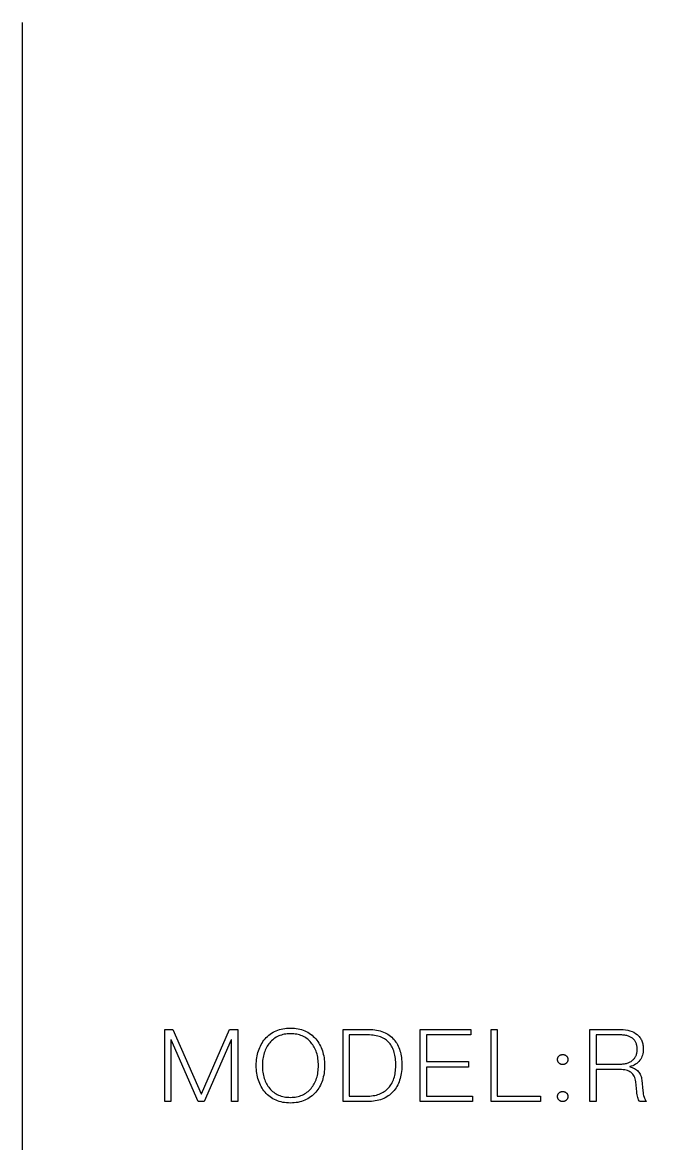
# Model space of a CAD drawing. Extents: x -100 to 100, y -100 to 100.
# Drawn here: x -100 to -71.4, y -51.2 to -0.2 of the extents above; entities that cross this region are included whole.
import ezdxf

# ---------------------------------------------------------------- set-up
doc = ezdxf.new("R2010")
doc.units = 0
doc.header["$MEASUREMENT"] = 0
doc.layers.get('0').update_dxf_attribs({"linetype": 'CONTINUOUS'})

msp = doc.modelspace()

# ---------------------------------------------------------------- linework, layer by layer
msp.add_lwpolyline([(-0.24952, -99.99999), (-95.999521, -99.99999), (-95.999521, -99.99999, -0.414214), (-99.999521, -95.99999), (-99.999521, -95.99999), (-99.999521, -0.249997)], format="xyb")
for points in [[(-93.543594, -45.972148), (-93.172119, -45.972148), (-93.172119, -45.972148), (-91.888008, -48.893496), (-91.888008, -48.893496), (-91.874248, -48.893496), (-91.874248, -48.893496), (-90.599316, -45.972148), (-90.599316, -45.972148), (-90.227842, -45.972148), (-90.227842, -45.972148), (-90.227842, -49.246631), (-90.227842, -49.246631), (-90.507588, -49.246631), (-90.507588, -49.246631), (-90.507588, -46.435342), (-90.507588, -46.435342), (-90.521348, -46.435342), (-90.521348, -46.435342), (-91.75042, -49.246631), (-91.75042, -49.246631), (-92.021016, -49.246631), (-92.021016, -49.246631), (-93.245498, -46.435342), (-93.245498, -46.435342), (-93.263838, -46.435342), (-93.263838, -46.435342), (-93.263838, -49.246631), (-93.263838, -49.246631), (-93.543594, -49.246631), (-93.543594, -49.246631), (-93.543594, -45.972148)], [(-87.835732, -45.907935), (-87.746875, -45.909873), (-87.746875, -45.909873), (-87.660313, -45.915679), (-87.660313, -45.915679), (-87.576035, -45.925347), (-87.576035, -45.925347), (-87.494063, -45.938896), (-87.494063, -45.938896), (-87.414375, -45.956309), (-87.414375, -45.956309), (-87.336982, -45.977593), (-87.336982, -45.977593), (-87.261895, -46.002744), (-87.261895, -46.002744), (-87.189082, -46.031768), (-87.189082, -46.031768), (-87.118574, -46.064653), (-87.118574, -46.064653), (-87.050352, -46.101416), (-87.050352, -46.101416), (-86.984434, -46.142051), (-86.984434, -46.142051), (-86.920801, -46.186543), (-86.920801, -46.186543), (-86.859463, -46.234912), (-86.859463, -46.234912), (-86.80041, -46.287158), (-86.80041, -46.287158), (-86.743662, -46.343262), (-86.743662, -46.343262), (-86.689199, -46.403237), (-86.689199, -46.403237), (-86.640889, -46.462769), (-86.640889, -46.462769), (-86.595684, -46.524414), (-86.595684, -46.524414), (-86.553604, -46.588174), (-86.553604, -46.588174), (-86.514648, -46.654048), (-86.514648, -46.654048), (-86.478789, -46.722031), (-86.478789, -46.722031), (-86.446064, -46.792129), (-86.446064, -46.792129), (-86.416455, -46.864346), (-86.416455, -46.864346), (-86.389961, -46.938672), (-86.389961, -46.938672), (-86.366582, -47.015117), (-86.366582, -47.015117), (-86.346318, -47.093667), (-86.346318, -47.093667), (-86.32918, -47.174336), (-86.32918, -47.174336), (-86.315146, -47.257119), (-86.315146, -47.257119), (-86.304238, -47.342017), (-86.304238, -47.342017), (-86.296445, -47.429023), (-86.296445, -47.429023), (-86.291768, -47.518149), (-86.291768, -47.518149), (-86.290215, -47.60939), (-86.290215, -47.60939), (-86.291768, -47.701182), (-86.291768, -47.701182), (-86.296445, -47.790825), (-86.296445, -47.790825), (-86.304238, -47.878325), (-86.304238, -47.878325), (-86.315146, -47.963662), (-86.315146, -47.963662), (-86.32918, -48.046865), (-86.32918, -48.046865), (-86.346318, -48.127905), (-86.346318, -48.127905), (-86.366582, -48.206797), (-86.366582, -48.206797), (-86.389961, -48.283545), (-86.389961, -48.283545), (-86.416455, -48.358145), (-86.416455, -48.358145), (-86.446064, -48.430591), (-86.446064, -48.430591), (-86.478789, -48.500889), (-86.478789, -48.500889), (-86.514648, -48.569033), (-86.514648, -48.569033), (-86.553604, -48.635029), (-86.553604, -48.635029), (-86.595684, -48.698872), (-86.595684, -48.698872), (-86.640889, -48.760571), (-86.640889, -48.760571), (-86.689199, -48.820117), (-86.689199, -48.820117), (-86.743682, -48.879541), (-86.743682, -48.879541), (-86.800488, -48.935132), (-86.800488, -48.935132), (-86.859619, -48.98688), (-86.859619, -48.98688), (-86.921084, -49.034805), (-86.921084, -49.034805), (-86.984883, -49.078896), (-86.984883, -49.078896), (-87.051006, -49.11915), (-87.051006, -49.11915), (-87.119453, -49.155571), (-87.119453, -49.155571), (-87.190234, -49.188159), (-87.190234, -49.188159), (-87.26334, -49.216909), (-87.26334, -49.216909), (-87.338779, -49.241831), (-87.338779, -49.241831), (-87.416543, -49.26292), (-87.416543, -49.26292), (-87.496641, -49.280166), (-87.496641, -49.280166), (-87.579063, -49.293584), (-87.579063, -49.293584), (-87.663818, -49.303174), (-87.663818, -49.303174), (-87.750898, -49.308926), (-87.750898, -49.308926), (-87.840313, -49.31084), (-87.840313, -49.31084), (-87.930264, -49.308901), (-87.930264, -49.308901), (-88.017803, -49.303101), (-88.017803, -49.303101), (-88.102959, -49.293428), (-88.102959, -49.293428), (-88.185703, -49.279883), (-88.185703, -49.279883), (-88.266055, -49.262471), (-88.266055, -49.262471), (-88.343994, -49.241187), (-88.343994, -49.241187), (-88.419541, -49.21603), (-88.419541, -49.21603), (-88.492686, -49.187012), (-88.492686, -49.187012), (-88.563428, -49.154126), (-88.563428, -49.154126), (-88.631768, -49.117363), (-88.631768, -49.117363), (-88.697715, -49.076738), (-88.697715, -49.076738), (-88.76126, -49.032231), (-88.76126, -49.032231), (-88.822402, -48.983862), (-88.822402, -48.983862), (-88.881152, -48.931631), (-88.881152, -48.931631), (-88.93749, -48.875518), (-88.93749, -48.875518), (-88.991436, -48.815542), (-88.991436, -48.815542), (-89.039746, -48.756011), (-89.039746, -48.756011), (-89.084941, -48.694365), (-89.084941, -48.694365), (-89.127031, -48.630601), (-89.127031, -48.630601), (-89.165986, -48.564731), (-89.165986, -48.564731), (-89.201836, -48.496743), (-89.201836, -48.496743), (-89.23457, -48.42665), (-89.23457, -48.42665), (-89.26418, -48.354434), (-89.26418, -48.354434), (-89.290674, -48.280107), (-89.290674, -48.280107), (-89.314053, -48.203662), (-89.314053, -48.203662), (-89.334307, -48.125112), (-89.334307, -48.125112), (-89.351465, -48.044443), (-89.351465, -48.044443), (-89.365479, -47.96166), (-89.365479, -47.96166), (-89.376396, -47.876763), (-89.376396, -47.876763), (-89.384189, -47.789751), (-89.384189, -47.789751), (-89.388857, -47.70063), (-89.388857, -47.70063), (-89.39042, -47.60939), (-89.39042, -47.60939), (-89.388857, -47.518149), (-89.388857, -47.518149), (-89.384189, -47.429023), (-89.384189, -47.429023), (-89.376396, -47.342017), (-89.376396, -47.342017), (-89.365479, -47.257119), (-89.365479, -47.257119), (-89.351465, -47.174336), (-89.351465, -47.174336), (-89.334307, -47.093667), (-89.334307, -47.093667), (-89.314053, -47.015117), (-89.314053, -47.015117), (-89.290674, -46.938672), (-89.290674, -46.938672), (-89.26418, -46.864346), (-89.26418, -46.864346), (-89.23457, -46.792129), (-89.23457, -46.792129), (-89.201836, -46.722031), (-89.201836, -46.722031), (-89.165986, -46.654048), (-89.165986, -46.654048), (-89.127031, -46.588174), (-89.127031, -46.588174), (-89.084941, -46.524414), (-89.084941, -46.524414), (-89.039746, -46.462769), (-89.039746, -46.462769), (-88.991436, -46.403237), (-88.991436, -46.403237), (-88.936934, -46.343262), (-88.936934, -46.343262), (-88.880078, -46.287158), (-88.880078, -46.287158), (-88.82085, -46.234912), (-88.82085, -46.234912), (-88.759258, -46.186543), (-88.759258, -46.186543), (-88.695303, -46.142051), (-88.695303, -46.142051), (-88.628984, -46.101416), (-88.628984, -46.101416), (-88.560303, -46.064653), (-88.560303, -46.064653), (-88.489248, -46.031768), (-88.489248, -46.031768), (-88.41584, -46.002744), (-88.41584, -46.002744), (-88.340059, -45.977593), (-88.340059, -45.977593), (-88.261914, -45.956309), (-88.261914, -45.956309), (-88.181406, -45.938896), (-88.181406, -45.938896), (-88.098535, -45.925347), (-88.098535, -45.925347), (-88.013301, -45.915679), (-88.013301, -45.915679), (-87.925693, -45.909873), (-87.925693, -45.909873), (-87.835732, -45.907935)], [(-87.835732, -46.164761), (-87.909824, -46.166367), (-87.909824, -46.166367), (-87.981914, -46.171211), (-87.981914, -46.171211), (-88.052002, -46.179272), (-88.052002, -46.179272), (-88.120068, -46.190562), (-88.120068, -46.190562), (-88.186133, -46.205068), (-88.186133, -46.205068), (-88.250195, -46.222808), (-88.250195, -46.222808), (-88.312256, -46.243765), (-88.312256, -46.243765), (-88.372305, -46.267949), (-88.372305, -46.267949), (-88.430342, -46.295361), (-88.430342, -46.295361), (-88.486377, -46.325991), (-88.486377, -46.325991), (-88.54041, -46.359854), (-88.54041, -46.359854), (-88.592432, -46.396934), (-88.592432, -46.396934), (-88.642451, -46.437241), (-88.642451, -46.437241), (-88.690459, -46.480776), (-88.690459, -46.480776), (-88.736465, -46.527529), (-88.736465, -46.527529), (-88.780459, -46.577505), (-88.780459, -46.577505), (-88.820449, -46.628296), (-88.820449, -46.628296), (-88.857852, -46.680913), (-88.857852, -46.680913), (-88.892686, -46.735352), (-88.892686, -46.735352), (-88.924932, -46.791626), (-88.924932, -46.791626), (-88.95459, -46.849722), (-88.95459, -46.849722), (-88.98168, -46.909644), (-88.98168, -46.909644), (-89.006182, -46.971401), (-89.006182, -46.971401), (-89.028115, -47.03498), (-89.028115, -47.03498), (-89.047461, -47.100386), (-89.047461, -47.100386), (-89.064229, -47.167622), (-89.064229, -47.167622), (-89.078418, -47.23668), (-89.078418, -47.23668), (-89.090029, -47.307563), (-89.090029, -47.307563), (-89.099053, -47.380283), (-89.099053, -47.380283), (-89.105498, -47.454824), (-89.105498, -47.454824), (-89.109365, -47.531196), (-89.109365, -47.531196), (-89.110664, -47.60939), (-89.110664, -47.60939), (-89.109395, -47.689199), (-89.109395, -47.689199), (-89.105576, -47.766963), (-89.105576, -47.766963), (-89.099209, -47.84269), (-89.099209, -47.84269), (-89.090313, -47.916367), (-89.090313, -47.916367), (-89.078867, -47.988013), (-89.078867, -47.988013), (-89.064873, -48.057607), (-89.064873, -48.057607), (-89.04834, -48.125161), (-89.04834, -48.125161), (-89.029258, -48.190674), (-89.029258, -48.190674), (-89.007637, -48.254146), (-89.007637, -48.254146), (-88.983477, -48.315576), (-88.983477, -48.315576), (-88.956768, -48.374956), (-88.956768, -48.374956), (-88.92751, -48.432305), (-88.92751, -48.432305), (-88.895713, -48.487612), (-88.895713, -48.487612), (-88.861367, -48.540869), (-88.861367, -48.540869), (-88.824482, -48.592085), (-88.824482, -48.592085), (-88.785049, -48.641255), (-88.785049, -48.641255), (-88.741055, -48.691245), (-88.741055, -48.691245), (-88.695049, -48.737993), (-88.695049, -48.737993), (-88.647041, -48.781528), (-88.647041, -48.781528), (-88.597021, -48.821836), (-88.597021, -48.821836), (-88.545, -48.858916), (-88.545, -48.858916), (-88.490967, -48.892783), (-88.490967, -48.892783), (-88.434932, -48.923408), (-88.434932, -48.923408), (-88.376885, -48.95082), (-88.376885, -48.95082), (-88.316846, -48.975005), (-88.316846, -48.975005), (-88.254775, -48.995962), (-88.254775, -48.995962), (-88.190723, -49.013706), (-88.190723, -49.013706), (-88.124648, -49.028208), (-88.124648, -49.028208), (-88.056582, -49.039497), (-88.056582, -49.039497), (-87.986494, -49.047559), (-87.986494, -49.047559), (-87.914404, -49.052393), (-87.914404, -49.052393), (-87.840313, -49.054014), (-87.840313, -49.054014), (-87.766777, -49.052417), (-87.766777, -49.052417), (-87.695205, -49.047632), (-87.695205, -49.047632), (-87.625605, -49.039663), (-87.625605, -49.039663), (-87.557979, -49.028501), (-87.557979, -49.028501), (-87.492324, -49.01415), (-87.492324, -49.01415), (-87.428633, -48.996611), (-87.428633, -48.996611), (-87.366924, -48.975884), (-87.366924, -48.975884), (-87.307178, -48.951968), (-87.307178, -48.951968), (-87.249404, -48.924863), (-87.249404, -48.924863), (-87.193604, -48.894575), (-87.193604, -48.894575), (-87.139766, -48.861094), (-87.139766, -48.861094), (-87.08791, -48.824424), (-87.08791, -48.824424), (-87.038018, -48.784561), (-87.038018, -48.784561), (-86.990098, -48.741514), (-86.990098, -48.741514), (-86.944141, -48.695273), (-86.944141, -48.695273), (-86.900156, -48.645845), (-86.900156, -48.645845), (-86.860176, -48.595576), (-86.860176, -48.595576), (-86.822773, -48.543379), (-86.822773, -48.543379), (-86.787949, -48.489243), (-86.787949, -48.489243), (-86.755703, -48.433169), (-86.755703, -48.433169), (-86.726035, -48.375161), (-86.726035, -48.375161), (-86.698945, -48.31522), (-86.698945, -48.31522), (-86.674434, -48.253345), (-86.674434, -48.253345), (-86.65251, -48.189526), (-86.65251, -48.189526), (-86.633164, -48.123784), (-86.633164, -48.123784), (-86.616396, -48.056104), (-86.616396, -48.056104), (-86.602207, -47.986494), (-86.602207, -47.986494), (-86.590605, -47.914937), (-86.590605, -47.914937), (-86.581572, -47.84145), (-86.581572, -47.84145), (-86.575117, -47.766035), (-86.575117, -47.766035), (-86.57125, -47.688677), (-86.57125, -47.688677), (-86.569961, -47.60939), (-86.569961, -47.60939), (-86.57125, -47.529028), (-86.57125, -47.529028), (-86.575117, -47.450737), (-86.575117, -47.450737), (-86.581572, -47.374531), (-86.581572, -47.374531), (-86.590605, -47.3004), (-86.590605, -47.3004), (-86.602207, -47.22835), (-86.602207, -47.22835), (-86.616396, -47.158374), (-86.616396, -47.158374), (-86.633164, -47.090479), (-86.633164, -47.090479), (-86.65251, -47.024658), (-86.65251, -47.024658), (-86.674434, -46.960918), (-86.674434, -46.960918), (-86.698945, -46.899258), (-86.698945, -46.899258), (-86.726035, -46.839678), (-86.726035, -46.839678), (-86.755703, -46.782168), (-86.755703, -46.782168), (-86.787949, -46.726743), (-86.787949, -46.726743), (-86.822773, -46.673394), (-86.822773, -46.673394), (-86.860176, -46.622119), (-86.860176, -46.622119), (-86.900156, -46.57293), (-86.900156, -46.57293), (-86.943594, -46.523506), (-86.943594, -46.523506), (-86.989014, -46.477266), (-86.989014, -46.477266), (-87.036455, -46.434214), (-87.036455, -46.434214), (-87.085898, -46.394355), (-87.085898, -46.394355), (-87.137354, -46.357686), (-87.137354, -46.357686), (-87.190811, -46.324199), (-87.190811, -46.324199), (-87.24627, -46.293906), (-87.24627, -46.293906), (-87.30374, -46.266802), (-87.30374, -46.266802), (-87.363213, -46.242886), (-87.363213, -46.242886), (-87.424697, -46.222158), (-87.424697, -46.222158), (-87.488193, -46.204619), (-87.488193, -46.204619), (-87.553682, -46.190269), (-87.553682, -46.190269), (-87.621182, -46.179106), (-87.621182, -46.179106), (-87.690693, -46.171138), (-87.690693, -46.171138), (-87.762207, -46.166353), (-87.762207, -46.166353), (-87.835732, -46.164761)], [(-85.452783, -45.972148), (-84.28791, -45.972148), (-84.28791, -45.972148), (-84.193662, -45.97394), (-84.193662, -45.97394), (-84.102393, -45.979312), (-84.102393, -45.979312), (-84.014092, -45.988271), (-84.014092, -45.988271), (-83.92876, -46.000811), (-83.92876, -46.000811), (-83.846416, -46.016934), (-83.846416, -46.016934), (-83.767031, -46.036641), (-83.767031, -46.036641), (-83.690625, -46.059927), (-83.690625, -46.059927), (-83.617197, -46.086802), (-83.617197, -46.086802), (-83.546738, -46.117256), (-83.546738, -46.117256), (-83.479258, -46.151294), (-83.479258, -46.151294), (-83.414736, -46.188911), (-83.414736, -46.188911), (-83.353203, -46.230117), (-83.353203, -46.230117), (-83.294648, -46.274902), (-83.294648, -46.274902), (-83.239053, -46.323271), (-83.239053, -46.323271), (-83.186436, -46.375225), (-83.186436, -46.375225), (-83.136807, -46.430757), (-83.136807, -46.430757), (-83.094033, -46.484268), (-83.094033, -46.484268), (-83.054033, -46.540469), (-83.054033, -46.540469), (-83.016787, -46.599351), (-83.016787, -46.599351), (-82.982305, -46.660923), (-82.982305, -46.660923), (-82.950576, -46.725186), (-82.950576, -46.725186), (-82.921611, -46.792129), (-82.921611, -46.792129), (-82.89541, -46.861763), (-82.89541, -46.861763), (-82.871953, -46.934082), (-82.871953, -46.934082), (-82.85126, -47.009087), (-82.85126, -47.009087), (-82.83333, -47.086782), (-82.83333, -47.086782), (-82.818154, -47.167168), (-82.818154, -47.167168), (-82.805742, -47.250239), (-82.805742, -47.250239), (-82.796094, -47.335996), (-82.796094, -47.335996), (-82.789189, -47.424443), (-82.789189, -47.424443), (-82.785049, -47.515571), (-82.785049, -47.515571), (-82.783672, -47.60939), (-82.783672, -47.60939), (-82.785215, -47.701611), (-82.785215, -47.701611), (-82.789834, -47.791401), (-82.789834, -47.791401), (-82.797539, -47.87875), (-82.797539, -47.87875), (-82.80832, -47.963662), (-82.80832, -47.963662), (-82.822187, -48.046143), (-82.822187, -48.046143), (-82.839131, -48.126182), (-82.839131, -48.126182), (-82.85917, -48.203794), (-82.85917, -48.203794), (-82.882266, -48.278965), (-82.882266, -48.278965), (-82.908467, -48.351699), (-82.908467, -48.351699), (-82.937734, -48.421992), (-82.937734, -48.421992), (-82.970088, -48.489854), (-82.970088, -48.489854), (-83.005527, -48.555278), (-83.005527, -48.555278), (-83.044033, -48.618267), (-83.044033, -48.618267), (-83.085635, -48.678813), (-83.085635, -48.678813), (-83.130313, -48.736929), (-83.130313, -48.736929), (-83.178076, -48.792607), (-83.178076, -48.792607), (-83.231006, -48.847588), (-83.231006, -48.847588), (-83.286631, -48.899019), (-83.286631, -48.899019), (-83.344941, -48.946904), (-83.344941, -48.946904), (-83.405947, -48.99124), (-83.405947, -48.99124), (-83.469629, -49.032031), (-83.469629, -49.032031), (-83.536006, -49.069277), (-83.536006, -49.069277), (-83.605068, -49.102979), (-83.605068, -49.102979), (-83.676816, -49.13312), (-83.676816, -49.13312), (-83.75125, -49.159727), (-83.75125, -49.159727), (-83.828369, -49.182778), (-83.828369, -49.182778), (-83.908174, -49.202295), (-83.908174, -49.202295), (-83.990674, -49.218252), (-83.990674, -49.218252), (-84.075859, -49.230664), (-84.075859, -49.230664), (-84.16373, -49.239541), (-84.16373, -49.239541), (-84.254287, -49.244858), (-84.254287, -49.244858), (-84.347529, -49.246631), (-84.347529, -49.246631), (-85.452783, -49.246631), (-85.452783, -49.246631), (-85.452783, -45.972148)], [(-85.173037, -46.219795), (-85.173037, -48.998979), (-85.173037, -48.998979), (-84.388818, -48.998979), (-84.388818, -48.998979), (-84.308047, -48.997529), (-84.308047, -48.997529), (-84.229727, -48.993179), (-84.229727, -48.993179), (-84.153848, -48.985923), (-84.153848, -48.985923), (-84.0804, -48.975767), (-84.0804, -48.975767), (-84.009375, -48.962705), (-84.009375, -48.962705), (-83.940801, -48.946748), (-83.940801, -48.946748), (-83.874668, -48.927881), (-83.874668, -48.927881), (-83.810957, -48.906108), (-83.810957, -48.906108), (-83.749688, -48.88145), (-83.749688, -48.88145), (-83.690859, -48.853872), (-83.690859, -48.853872), (-83.634463, -48.823403), (-83.634463, -48.823403), (-83.580498, -48.790029), (-83.580498, -48.790029), (-83.528984, -48.753755), (-83.528984, -48.753755), (-83.479893, -48.71457), (-83.479893, -48.71457), (-83.433252, -48.67249), (-83.433252, -48.67249), (-83.389033, -48.62751), (-83.389033, -48.62751), (-83.349053, -48.581616), (-83.349053, -48.581616), (-83.311641, -48.53335), (-83.311641, -48.53335), (-83.276816, -48.482725), (-83.276816, -48.482725), (-83.24457, -48.429736), (-83.24457, -48.429736), (-83.214902, -48.374375), (-83.214902, -48.374375), (-83.187822, -48.316655), (-83.187822, -48.316655), (-83.163311, -48.256567), (-83.163311, -48.256567), (-83.141377, -48.194116), (-83.141377, -48.194116), (-83.122041, -48.129307), (-83.122041, -48.129307), (-83.105264, -48.062124), (-83.105264, -48.062124), (-83.091084, -47.992578), (-83.091084, -47.992578), (-83.079473, -47.920674), (-83.079473, -47.920674), (-83.070439, -47.846401), (-83.070439, -47.846401), (-83.063994, -47.769761), (-83.063994, -47.769761), (-83.060127, -47.690757), (-83.060127, -47.690757), (-83.058838, -47.60939), (-83.058838, -47.60939), (-83.059961, -47.52478), (-83.059961, -47.52478), (-83.06335, -47.44293), (-83.06335, -47.44293), (-83.068984, -47.363833), (-83.068984, -47.363833), (-83.076885, -47.2875), (-83.076885, -47.2875), (-83.087051, -47.213926), (-83.087051, -47.213926), (-83.099463, -47.14311), (-83.099463, -47.14311), (-83.114131, -47.075054), (-83.114131, -47.075054), (-83.131064, -47.009761), (-83.131064, -47.009761), (-83.150254, -46.947217), (-83.150254, -46.947217), (-83.171699, -46.887437), (-83.171699, -46.887437), (-83.1954, -46.830415), (-83.1954, -46.830415), (-83.221357, -46.776152), (-83.221357, -46.776152), (-83.24957, -46.724648), (-83.24957, -46.724648), (-83.280039, -46.675903), (-83.280039, -46.675903), (-83.312773, -46.629912), (-83.312773, -46.629912), (-83.347764, -46.586694), (-83.347764, -46.586694), (-83.388145, -46.542256), (-83.388145, -46.542256), (-83.431309, -46.500698), (-83.431309, -46.500698), (-83.477285, -46.461997), (-83.477285, -46.461997), (-83.526045, -46.426172), (-83.526045, -46.426172), (-83.577607, -46.393208), (-83.577607, -46.393208), (-83.631953, -46.363115), (-83.631953, -46.363115), (-83.689102, -46.335884), (-83.689102, -46.335884), (-83.749053, -46.311519), (-83.749053, -46.311519), (-83.811787, -46.290024), (-83.811787, -46.290024), (-83.877314, -46.271392), (-83.877314, -46.271392), (-83.945635, -46.255625), (-83.945635, -46.255625), (-84.016758, -46.242729), (-84.016758, -46.242729), (-84.090684, -46.2327), (-84.090684, -46.2327), (-84.167393, -46.225532), (-84.167393, -46.225532), (-84.246885, -46.221235), (-84.246885, -46.221235), (-84.329189, -46.219795), (-84.329189, -46.219795), (-85.173037, -46.219795)], [(-81.94625, -45.972148), (-79.648613, -45.972148), (-79.648613, -45.972148), (-79.648613, -46.219795), (-79.648613, -46.219795), (-81.666499, -46.219795), (-81.666499, -46.219795), (-81.666499, -47.425942), (-81.666499, -47.425942), (-79.758682, -47.425942), (-79.758682, -47.425942), (-79.758682, -47.678179), (-79.758682, -47.678179), (-81.666499, -47.678179), (-81.666499, -47.678179), (-81.666499, -48.998979), (-81.666499, -48.998979), (-79.570649, -48.998979), (-79.570649, -48.998979), (-79.570649, -49.246631), (-79.570649, -49.246631), (-81.94625, -49.246631), (-81.94625, -49.246631), (-81.94625, -45.972148)], [(-78.733228, -45.972148), (-78.453481, -45.972148), (-78.453481, -45.972148), (-78.453481, -48.998979), (-78.453481, -48.998979), (-76.486045, -48.998979), (-76.486045, -48.998979), (-76.486045, -49.246631), (-76.486045, -49.246631), (-78.733228, -49.246631), (-78.733228, -49.246631), (-78.733228, -45.972148)], [(-74.251689, -45.972148), (-72.866694, -45.972148), (-72.866694, -45.972148), (-72.747456, -45.975728), (-72.747456, -45.975728), (-72.635093, -45.986479), (-72.635093, -45.986479), (-72.529614, -46.004395), (-72.529614, -46.004395), (-72.431006, -46.029473), (-72.431006, -46.029473), (-72.339282, -46.061719), (-72.339282, -46.061719), (-72.254443, -46.101133), (-72.254443, -46.101133), (-72.176479, -46.147705), (-72.176479, -46.147705), (-72.105391, -46.20145), (-72.105391, -46.20145), (-72.071514, -46.232017), (-72.071514, -46.232017), (-72.039819, -46.264082), (-72.039819, -46.264082), (-72.010317, -46.297656), (-72.010317, -46.297656), (-71.983003, -46.332729), (-71.983003, -46.332729), (-71.957866, -46.369316), (-71.957866, -46.369316), (-71.934917, -46.407393), (-71.934917, -46.407393), (-71.91415, -46.446987), (-71.91415, -46.446987), (-71.895576, -46.488086), (-71.895576, -46.488086), (-71.879185, -46.530688), (-71.879185, -46.530688), (-71.864976, -46.574785), (-71.864976, -46.574785), (-71.852959, -46.6204), (-71.852959, -46.6204), (-71.843125, -46.667515), (-71.843125, -46.667515), (-71.835474, -46.716133), (-71.835474, -46.716133), (-71.83001, -46.76626), (-71.83001, -46.76626), (-71.826733, -46.817886), (-71.826733, -46.817886), (-71.82564, -46.871021), (-71.82564, -46.871021), (-71.828076, -46.940029), (-71.828076, -46.940029), (-71.835386, -47.007173), (-71.835386, -47.007173), (-71.847563, -47.072456), (-71.847563, -47.072456), (-71.864619, -47.135874), (-71.864619, -47.135874), (-71.886553, -47.197432), (-71.886553, -47.197432), (-71.913354, -47.257119), (-71.913354, -47.257119), (-71.945024, -47.314951), (-71.945024, -47.314951), (-71.981572, -47.370908), (-71.981572, -47.370908), (-72.024927, -47.423579), (-72.024927, -47.423579), (-72.072432, -47.471514), (-72.072432, -47.471514), (-72.124102, -47.514731), (-72.124102, -47.514731), (-72.179922, -47.553213), (-72.179922, -47.553213), (-72.239897, -47.586953), (-72.239897, -47.586953), (-72.304033, -47.615981), (-72.304033, -47.615981), (-72.372324, -47.640273), (-72.372324, -47.640273), (-72.444766, -47.659839), (-72.444766, -47.659839), (-72.444766, -47.669009), (-72.444766, -47.669009), (-72.384575, -47.684272), (-72.384575, -47.684272), (-72.327822, -47.702544), (-72.327822, -47.702544), (-72.274507, -47.723828), (-72.274507, -47.723828), (-72.224634, -47.74812), (-72.224634, -47.74812), (-72.178198, -47.77542), (-72.178198, -47.77542), (-72.1352, -47.805732), (-72.1352, -47.805732), (-72.095649, -47.839053), (-72.095649, -47.839053), (-72.059536, -47.875381), (-72.059536, -47.875381), (-72.026855, -47.914722), (-72.026855, -47.914722), (-71.997622, -47.95707), (-71.997622, -47.95707), (-71.971816, -48.002432), (-71.971816, -48.002432), (-71.949468, -48.050801), (-71.949468, -48.050801), (-71.930542, -48.102178), (-71.930542, -48.102178), (-71.915068, -48.156567), (-71.915068, -48.156567), (-71.903027, -48.21396), (-71.903027, -48.21396), (-71.894429, -48.27437), (-71.894429, -48.27437), (-71.848569, -48.765088), (-71.848569, -48.765088), (-71.840039, -48.839829), (-71.840039, -48.839829), (-71.828223, -48.91041), (-71.828223, -48.91041), (-71.813101, -48.976841), (-71.813101, -48.976841), (-71.794683, -49.039102), (-71.794683, -49.039102), (-71.772969, -49.097227), (-71.772969, -49.097227), (-71.747964, -49.151182), (-71.747964, -49.151182), (-71.719663, -49.200981), (-71.719663, -49.200981), (-71.688057, -49.246631), (-71.688057, -49.246631), (-71.995332, -49.246631), (-71.995332, -49.246631), (-72.019404, -49.204565), (-72.019404, -49.204565), (-72.041191, -49.158633), (-72.041191, -49.158633), (-72.060684, -49.108833), (-72.060684, -49.108833), (-72.077876, -49.055161), (-72.077876, -49.055161), (-72.092778, -48.997617), (-72.092778, -48.997617), (-72.105391, -48.936211), (-72.105391, -48.936211), (-72.115713, -48.870928), (-72.115713, -48.870928), (-72.123735, -48.801777), (-72.123735, -48.801777), (-72.165015, -48.352339), (-72.165015, -48.352339), (-72.174541, -48.279321), (-72.174541, -48.279321), (-72.189375, -48.211606), (-72.189375, -48.211606), (-72.209517, -48.149189), (-72.209517, -48.149189), (-72.234951, -48.092075), (-72.234951, -48.092075), (-72.265693, -48.040264), (-72.265693, -48.040264), (-72.301729, -47.993765), (-72.301729, -47.993765), (-72.343081, -47.952554), (-72.343081, -47.952554), (-72.389731, -47.91666), (-72.389731, -47.91666), (-72.43667, -47.887637), (-72.43667, -47.887637), (-72.488047, -47.862485), (-72.488047, -47.862485), (-72.543867, -47.841201), (-72.543867, -47.841201), (-72.604136, -47.823789), (-72.604136, -47.823789), (-72.668843, -47.810239), (-72.668843, -47.810239), (-72.737993, -47.800571), (-72.737993, -47.800571), (-72.811582, -47.794766), (-72.811582, -47.794766), (-72.889619, -47.792827), (-72.889619, -47.792827), (-73.971943, -47.792827), (-73.971943, -47.792827), (-73.971943, -49.246631), (-73.971943, -49.246631), (-74.251689, -49.246631), (-74.251689, -49.246631), (-74.251689, -45.972148)], [(-73.971943, -46.219795), (-73.971943, -47.545181), (-73.971943, -47.545181), (-72.894209, -47.545181), (-72.894209, -47.545181), (-72.847271, -47.544443), (-72.847271, -47.544443), (-72.801626, -47.542246), (-72.801626, -47.542246), (-72.757266, -47.538569), (-72.757266, -47.538569), (-72.714204, -47.533428), (-72.714204, -47.533428), (-72.672427, -47.526821), (-72.672427, -47.526821), (-72.631938, -47.518735), (-72.631938, -47.518735), (-72.592744, -47.509194), (-72.592744, -47.509194), (-72.554834, -47.498174), (-72.554834, -47.498174), (-72.518213, -47.485688), (-72.518213, -47.485688), (-72.482891, -47.471733), (-72.482891, -47.471733), (-72.448848, -47.456309), (-72.448848, -47.456309), (-72.416104, -47.439419), (-72.416104, -47.439419), (-72.384648, -47.421055), (-72.384648, -47.421055), (-72.354473, -47.401221), (-72.354473, -47.401221), (-72.325596, -47.379917), (-72.325596, -47.379917), (-72.298013, -47.357148), (-72.298013, -47.357148), (-72.274683, -47.334326), (-72.274683, -47.334326), (-72.252861, -47.310566), (-72.252861, -47.310566), (-72.232554, -47.285884), (-72.232554, -47.285884), (-72.21374, -47.260269), (-72.21374, -47.260269), (-72.196431, -47.233716), (-72.196431, -47.233716), (-72.180635, -47.20624), (-72.180635, -47.20624), (-72.166338, -47.177827), (-72.166338, -47.177827), (-72.153545, -47.148481), (-72.153545, -47.148481), (-72.142256, -47.118208), (-72.142256, -47.118208), (-72.132476, -47.086997), (-72.132476, -47.086997), (-72.124199, -47.054863), (-72.124199, -47.054863), (-72.117427, -47.021792), (-72.117427, -47.021792), (-72.112163, -46.987793), (-72.112163, -46.987793), (-72.108403, -46.952856), (-72.108403, -46.952856), (-72.106147, -46.916992), (-72.106147, -46.916992), (-72.105391, -46.8802), (-72.105391, -46.8802), (-72.106123, -46.840122), (-72.106123, -46.840122), (-72.10833, -46.801299), (-72.10833, -46.801299), (-72.112002, -46.763735), (-72.112002, -46.763735), (-72.117144, -46.727417), (-72.117144, -46.727417), (-72.12375, -46.692363), (-72.12375, -46.692363), (-72.131836, -46.65856), (-72.131836, -46.65856), (-72.141377, -46.626011), (-72.141377, -46.626011), (-72.152397, -46.594707), (-72.152397, -46.594707), (-72.164888, -46.564668), (-72.164888, -46.564668), (-72.178843, -46.535879), (-72.178843, -46.535879), (-72.194263, -46.50834), (-72.194263, -46.50834), (-72.211162, -46.482065), (-72.211162, -46.482065), (-72.229521, -46.457036), (-72.229521, -46.457036), (-72.249351, -46.433262), (-72.249351, -46.433262), (-72.270654, -46.410747), (-72.270654, -46.410747), (-72.293423, -46.389478), (-72.293423, -46.389478), (-72.317822, -46.368936), (-72.317822, -46.368936), (-72.344014, -46.349712), (-72.344014, -46.349712), (-72.371997, -46.331816), (-72.371997, -46.331816), (-72.401768, -46.315244), (-72.401768, -46.315244), (-72.43334, -46.3), (-72.43334, -46.3), (-72.466694, -46.286084), (-72.466694, -46.286084), (-72.501846, -46.273486), (-72.501846, -46.273486), (-72.538784, -46.262222), (-72.538784, -46.262222), (-72.577515, -46.25228), (-72.577515, -46.25228), (-72.618037, -46.243662), (-72.618037, -46.243662), (-72.660352, -46.236367), (-72.660352, -46.236367), (-72.704458, -46.230405), (-72.704458, -46.230405), (-72.750352, -46.225762), (-72.750352, -46.225762), (-72.798042, -46.222446), (-72.798042, -46.222446), (-72.847524, -46.220459), (-72.847524, -46.220459), (-72.898789, -46.219795), (-72.898789, -46.219795), (-73.971943, -46.219795)], [(-75.483525, -47.109502), (-75.47105, -47.109751), (-75.47105, -47.109751), (-75.458867, -47.110508), (-75.458867, -47.110508), (-75.446978, -47.111758), (-75.446978, -47.111758), (-75.435371, -47.113506), (-75.435371, -47.113506), (-75.424043, -47.115767), (-75.424043, -47.115767), (-75.413013, -47.11853), (-75.413013, -47.11853), (-75.402261, -47.121787), (-75.402261, -47.121787), (-75.391797, -47.125547), (-75.391797, -47.125547), (-75.381631, -47.129819), (-75.381631, -47.129819), (-75.371733, -47.13458), (-75.371733, -47.13458), (-75.362129, -47.139844), (-75.362129, -47.139844), (-75.352817, -47.14561), (-75.352817, -47.14561), (-75.343789, -47.151885), (-75.343789, -47.151885), (-75.335049, -47.158657), (-75.335049, -47.158657), (-75.326592, -47.165933), (-75.326592, -47.165933), (-75.318418, -47.173711), (-75.318418, -47.173711), (-75.310088, -47.181338), (-75.310088, -47.181338), (-75.302295, -47.189326), (-75.302295, -47.189326), (-75.295039, -47.197676), (-75.295039, -47.197676), (-75.288325, -47.206382), (-75.288325, -47.206382), (-75.282144, -47.215449), (-75.282144, -47.215449), (-75.276504, -47.224873), (-75.276504, -47.224873), (-75.271396, -47.234653), (-75.271396, -47.234653), (-75.266831, -47.244795), (-75.266831, -47.244795), (-75.262798, -47.255293), (-75.262798, -47.255293), (-75.259307, -47.266147), (-75.259307, -47.266147), (-75.256348, -47.277363), (-75.256348, -47.277363), (-75.253926, -47.288931), (-75.253926, -47.288931), (-75.252051, -47.300869), (-75.252051, -47.300869), (-75.250708, -47.313154), (-75.250708, -47.313154), (-75.249897, -47.325806), (-75.249897, -47.325806), (-75.249629, -47.338804), (-75.249629, -47.338804), (-75.249917, -47.350205), (-75.249917, -47.350205), (-75.250776, -47.361455), (-75.250776, -47.361455), (-75.252212, -47.372559), (-75.252212, -47.372559), (-75.254219, -47.383525), (-75.254219, -47.383525), (-75.256797, -47.394341), (-75.256797, -47.394341), (-75.259946, -47.40502), (-75.259946, -47.40502), (-75.263672, -47.415557), (-75.263672, -47.415557), (-75.267979, -47.425947), (-75.267979, -47.425947), (-75.272852, -47.436191), (-75.272852, -47.436191), (-75.278296, -47.446294), (-75.278296, -47.446294), (-75.284312, -47.456255), (-75.284312, -47.456255), (-75.290903, -47.466079), (-75.290903, -47.466079), (-75.298071, -47.475747), (-75.298071, -47.475747), (-75.305811, -47.485278), (-75.305811, -47.485278), (-75.314126, -47.494663), (-75.314126, -47.494663), (-75.323008, -47.503911), (-75.323008, -47.503911), (-75.332241, -47.51168), (-75.332241, -47.51168), (-75.341567, -47.518955), (-75.341567, -47.518955), (-75.351006, -47.525728), (-75.351006, -47.525728), (-75.360557, -47.532002), (-75.360557, -47.532002), (-75.370215, -47.537769), (-75.370215, -47.537769), (-75.379976, -47.543032), (-75.379976, -47.543032), (-75.389849, -47.547793), (-75.389849, -47.547793), (-75.399824, -47.552056), (-75.399824, -47.552056), (-75.409912, -47.55582), (-75.409912, -47.55582), (-75.420103, -47.559082), (-75.420103, -47.559082), (-75.43041, -47.561841), (-75.43041, -47.561841), (-75.440811, -47.564097), (-75.440811, -47.564097), (-75.451328, -47.565854), (-75.451328, -47.565854), (-75.461953, -47.567104), (-75.461953, -47.567104), (-75.472681, -47.567861), (-75.472681, -47.567861), (-75.483525, -47.56811), (-75.483525, -47.56811), (-75.495986, -47.567837), (-75.495986, -47.567837), (-75.508169, -47.567031), (-75.508169, -47.567031), (-75.520059, -47.565693), (-75.520059, -47.565693), (-75.531675, -47.563809), (-75.531675, -47.563809), (-75.542993, -47.561392), (-75.542993, -47.561392), (-75.554028, -47.558433), (-75.554028, -47.558433), (-75.56478, -47.554941), (-75.56478, -47.554941), (-75.575239, -47.550908), (-75.575239, -47.550908), (-75.585415, -47.546343), (-75.585415, -47.546343), (-75.595303, -47.54124), (-75.595303, -47.54124), (-75.604907, -47.535601), (-75.604907, -47.535601), (-75.614229, -47.529414), (-75.614229, -47.529414), (-75.623252, -47.522695), (-75.623252, -47.522695), (-75.631997, -47.515444), (-75.631997, -47.515444), (-75.640454, -47.507651), (-75.640454, -47.507651), (-75.648623, -47.499321), (-75.648623, -47.499321), (-75.656948, -47.490635), (-75.656948, -47.490635), (-75.664746, -47.481763), (-75.664746, -47.481763), (-75.672002, -47.472715), (-75.672002, -47.472715), (-75.678716, -47.463491), (-75.678716, -47.463491), (-75.684897, -47.454087), (-75.684897, -47.454087), (-75.690537, -47.444502), (-75.690537, -47.444502), (-75.69564, -47.434741), (-75.69564, -47.434741), (-75.700215, -47.4248), (-75.700215, -47.4248), (-75.704238, -47.414678), (-75.704238, -47.414678), (-75.707734, -47.40438), (-75.707734, -47.40438), (-75.710693, -47.393896), (-75.710693, -47.393896), (-75.713115, -47.383232), (-75.713115, -47.383232), (-75.71499, -47.372402), (-75.71499, -47.372402), (-75.716333, -47.361382), (-75.716333, -47.361382), (-75.717144, -47.350186), (-75.717144, -47.350186), (-75.717412, -47.338804), (-75.717412, -47.338804), (-75.717144, -47.325806), (-75.717144, -47.325806), (-75.716333, -47.313154), (-75.716333, -47.313154), (-75.71499, -47.300869), (-75.71499, -47.300869), (-75.713115, -47.288931), (-75.713115, -47.288931), (-75.710693, -47.277363), (-75.710693, -47.277363), (-75.707734, -47.266147), (-75.707734, -47.266147), (-75.704238, -47.255293), (-75.704238, -47.255293), (-75.700215, -47.244795), (-75.700215, -47.244795), (-75.69564, -47.234653), (-75.69564, -47.234653), (-75.690537, -47.224873), (-75.690537, -47.224873), (-75.684897, -47.215449), (-75.684897, -47.215449), (-75.678716, -47.206382), (-75.678716, -47.206382), (-75.672002, -47.197676), (-75.672002, -47.197676), (-75.664746, -47.189326), (-75.664746, -47.189326), (-75.656948, -47.181338), (-75.656948, -47.181338), (-75.648623, -47.173711), (-75.648623, -47.173711), (-75.640991, -47.165933), (-75.640991, -47.165933), (-75.632998, -47.158657), (-75.632998, -47.158657), (-75.624653, -47.151885), (-75.624653, -47.151885), (-75.615952, -47.14561), (-75.615952, -47.14561), (-75.606885, -47.139844), (-75.606885, -47.139844), (-75.597456, -47.13458), (-75.597456, -47.13458), (-75.587676, -47.129819), (-75.587676, -47.129819), (-75.577534, -47.125547), (-75.577534, -47.125547), (-75.567036, -47.121787), (-75.567036, -47.121787), (-75.556182, -47.11853), (-75.556182, -47.11853), (-75.544966, -47.115767), (-75.544966, -47.115767), (-75.533398, -47.113506), (-75.533398, -47.113506), (-75.52146, -47.111758), (-75.52146, -47.111758), (-75.509175, -47.110508), (-75.509175, -47.110508), (-75.496523, -47.109751), (-75.496523, -47.109751), (-75.483525, -47.109502)], [(-75.483525, -48.788018), (-75.47105, -48.788271), (-75.47105, -48.788271), (-75.458867, -48.789023), (-75.458867, -48.789023), (-75.446978, -48.790278), (-75.446978, -48.790278), (-75.435371, -48.792036), (-75.435371, -48.792036), (-75.424043, -48.794292), (-75.424043, -48.794292), (-75.413013, -48.797051), (-75.413013, -48.797051), (-75.402261, -48.800303), (-75.402261, -48.800303), (-75.391797, -48.804067), (-75.391797, -48.804067), (-75.381631, -48.80833), (-75.381631, -48.80833), (-75.371733, -48.813096), (-75.371733, -48.813096), (-75.362129, -48.818364), (-75.362129, -48.818364), (-75.352817, -48.824131), (-75.352817, -48.824131), (-75.343789, -48.830405), (-75.343789, -48.830405), (-75.335049, -48.837168), (-75.335049, -48.837168), (-75.326592, -48.844443), (-75.326592, -48.844443), (-75.318418, -48.852222), (-75.318418, -48.852222), (-75.310088, -48.859849), (-75.310088, -48.859849), (-75.302295, -48.867842), (-75.302295, -48.867842), (-75.295039, -48.876187), (-75.295039, -48.876187), (-75.288325, -48.884897), (-75.288325, -48.884897), (-75.282144, -48.89396), (-75.282144, -48.89396), (-75.276504, -48.903384), (-75.276504, -48.903384), (-75.271396, -48.913164), (-75.271396, -48.913164), (-75.266831, -48.923306), (-75.266831, -48.923306), (-75.262798, -48.933804), (-75.262798, -48.933804), (-75.259307, -48.944658), (-75.259307, -48.944658), (-75.256348, -48.955874), (-75.256348, -48.955874), (-75.253926, -48.967441), (-75.253926, -48.967441), (-75.252051, -48.97938), (-75.252051, -48.97938), (-75.250708, -48.991665), (-75.250708, -48.991665), (-75.249897, -49.004316), (-75.249897, -49.004316), (-75.249629, -49.017319), (-75.249629, -49.017319), (-75.249917, -49.028711), (-75.249917, -49.028711), (-75.250776, -49.039966), (-75.250776, -49.039966), (-75.252212, -49.051069), (-75.252212, -49.051069), (-75.254219, -49.062036), (-75.254219, -49.062036), (-75.256797, -49.072856), (-75.256797, -49.072856), (-75.259946, -49.08353), (-75.259946, -49.08353), (-75.263672, -49.094067), (-75.263672, -49.094067), (-75.267979, -49.104458), (-75.267979, -49.104458), (-75.272852, -49.114702), (-75.272852, -49.114702), (-75.278296, -49.124805), (-75.278296, -49.124805), (-75.284312, -49.134771), (-75.284312, -49.134771), (-75.290903, -49.14459), (-75.290903, -49.14459), (-75.298071, -49.154258), (-75.298071, -49.154258), (-75.305811, -49.163789), (-75.305811, -49.163789), (-75.314126, -49.173179), (-75.314126, -49.173179), (-75.323008, -49.182422), (-75.323008, -49.182422), (-75.332241, -49.190195), (-75.332241, -49.190195), (-75.341567, -49.197471), (-75.341567, -49.197471), (-75.351006, -49.204243), (-75.351006, -49.204243), (-75.360557, -49.210513), (-75.360557, -49.210513), (-75.370215, -49.216279), (-75.370215, -49.216279), (-75.379976, -49.221548), (-75.379976, -49.221548), (-75.389849, -49.226313), (-75.389849, -49.226313), (-75.399824, -49.230576), (-75.399824, -49.230576), (-75.409912, -49.234336), (-75.409912, -49.234336), (-75.420103, -49.237603), (-75.420103, -49.237603), (-75.43041, -49.240356), (-75.43041, -49.240356), (-75.440811, -49.242617), (-75.440811, -49.242617), (-75.451328, -49.244375), (-75.451328, -49.244375), (-75.461953, -49.245625), (-75.461953, -49.245625), (-75.472681, -49.246377), (-75.472681, -49.246377), (-75.483525, -49.246631), (-75.483525, -49.246631), (-75.495986, -49.246362), (-75.495986, -49.246362), (-75.508169, -49.245552), (-75.508169, -49.245552), (-75.520059, -49.244209), (-75.520059, -49.244209), (-75.531675, -49.242334), (-75.531675, -49.242334), (-75.542993, -49.239912), (-75.542993, -49.239912), (-75.554028, -49.236953), (-75.554028, -49.236953), (-75.56478, -49.233457), (-75.56478, -49.233457), (-75.575239, -49.229429), (-75.575239, -49.229429), (-75.585415, -49.224863), (-75.585415, -49.224863), (-75.595303, -49.219756), (-75.595303, -49.219756), (-75.604907, -49.214116), (-75.604907, -49.214116), (-75.614229, -49.207935), (-75.614229, -49.207935), (-75.623252, -49.201221), (-75.623252, -49.201221), (-75.631997, -49.193965), (-75.631997, -49.193965), (-75.640454, -49.186172), (-75.640454, -49.186172), (-75.648623, -49.177842), (-75.648623, -49.177842), (-75.656948, -49.169155), (-75.656948, -49.169155), (-75.664746, -49.160288), (-75.664746, -49.160288), (-75.672002, -49.151235), (-75.672002, -49.151235), (-75.678716, -49.142012), (-75.678716, -49.142012), (-75.684897, -49.132607), (-75.684897, -49.132607), (-75.690537, -49.123018), (-75.690537, -49.123018), (-75.69564, -49.113257), (-75.69564, -49.113257), (-75.700215, -49.103311), (-75.700215, -49.103311), (-75.704238, -49.093193), (-75.704238, -49.093193), (-75.707734, -49.082891), (-75.707734, -49.082891), (-75.710693, -49.072407), (-75.710693, -49.072407), (-75.713115, -49.061743), (-75.713115, -49.061743), (-75.71499, -49.050913), (-75.71499, -49.050913), (-75.716333, -49.039893), (-75.716333, -49.039893), (-75.717144, -49.028696), (-75.717144, -49.028696), (-75.717412, -49.017319), (-75.717412, -49.017319), (-75.717144, -49.004316), (-75.717144, -49.004316), (-75.716333, -48.991665), (-75.716333, -48.991665), (-75.71499, -48.97938), (-75.71499, -48.97938), (-75.713115, -48.967441), (-75.713115, -48.967441), (-75.710693, -48.955874), (-75.710693, -48.955874), (-75.707734, -48.944658), (-75.707734, -48.944658), (-75.704238, -48.933804), (-75.704238, -48.933804), (-75.700215, -48.923306), (-75.700215, -48.923306), (-75.69564, -48.913164), (-75.69564, -48.913164), (-75.690537, -48.903384), (-75.690537, -48.903384), (-75.684897, -48.89396), (-75.684897, -48.89396), (-75.678716, -48.884897), (-75.678716, -48.884897), (-75.672002, -48.876187), (-75.672002, -48.876187), (-75.664746, -48.867842), (-75.664746, -48.867842), (-75.656948, -48.859849), (-75.656948, -48.859849), (-75.648623, -48.852222), (-75.648623, -48.852222), (-75.640991, -48.844443), (-75.640991, -48.844443), (-75.632998, -48.837168), (-75.632998, -48.837168), (-75.624653, -48.830405), (-75.624653, -48.830405), (-75.615952, -48.824131), (-75.615952, -48.824131), (-75.606885, -48.818364), (-75.606885, -48.818364), (-75.597456, -48.813096), (-75.597456, -48.813096), (-75.587676, -48.80833), (-75.587676, -48.80833), (-75.577534, -48.804067), (-75.577534, -48.804067), (-75.567036, -48.800303), (-75.567036, -48.800303), (-75.556182, -48.797051), (-75.556182, -48.797051), (-75.544966, -48.794292), (-75.544966, -48.794292), (-75.533398, -48.792036), (-75.533398, -48.792036), (-75.52146, -48.790278), (-75.52146, -48.790278), (-75.509175, -48.789023), (-75.509175, -48.789023), (-75.496523, -48.788271), (-75.496523, -48.788271), (-75.483525, -48.788018)]]:
    msp.add_lwpolyline(points)

doc.saveas('drawing.dxf')
